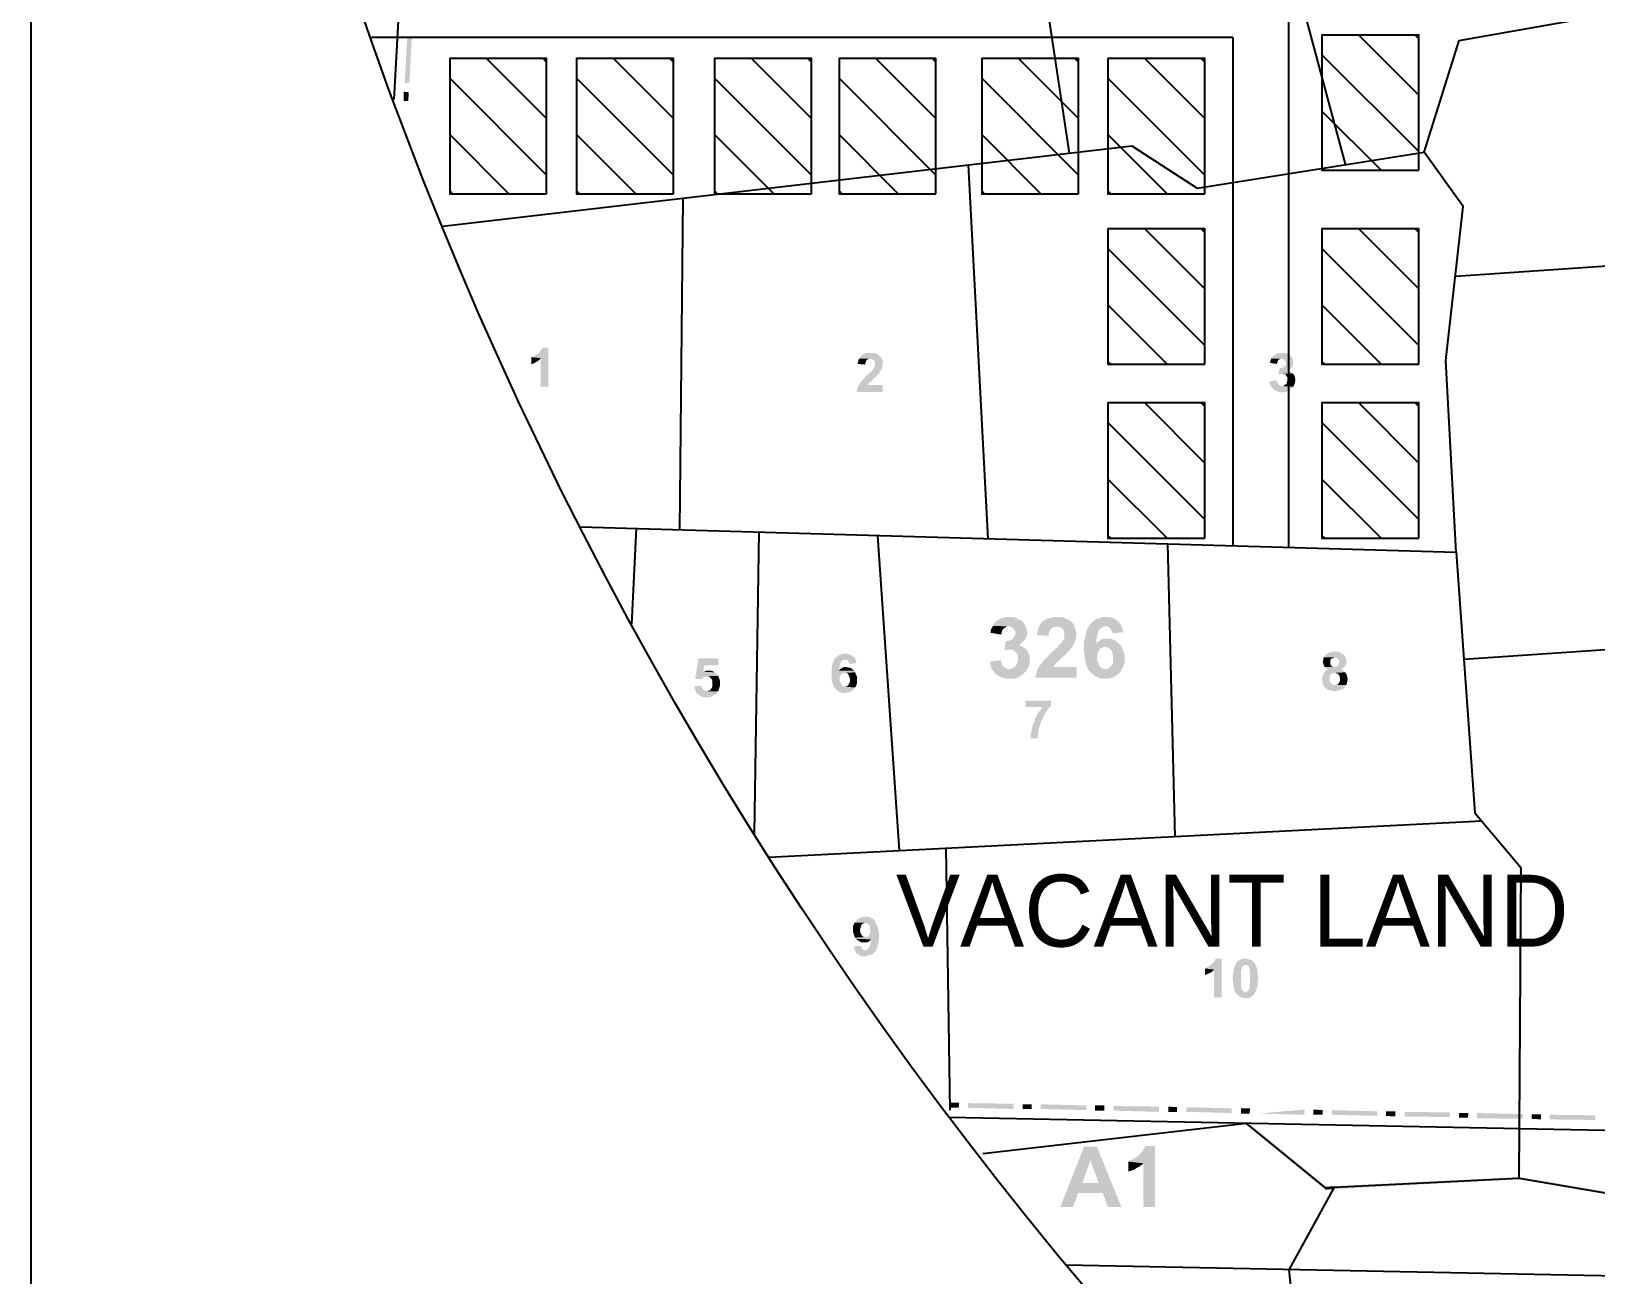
# Model space of a CAD drawing. Header units: metres. Extents: x 297 to 3998, y 336 to 1712.
# Drawn here: x 2798.4 to 2994.3, y 688.9 to 844.6 of the extents above; entities that cross this region are included whole.
import ezdxf

# ---------------------------------------------------------------- set-up
doc = ezdxf.new("R2010")
doc.units = ezdxf.units.M
doc.header["$MEASUREMENT"] = 0
doc.styles.get("Standard").update_dxf_attribs({"font": 'CENSCBK.TTF'})

msp = doc.modelspace()

# ---------------------------------------------------------------- hatches: boundary and pattern name
at = {"linetype": 'Continuous'}
for points in [[(2845.145, 838.172), (2845.727, 838.172), (2845.436, 843.844)], [(2845.727, 838.172), (2845.436, 843.844), (2846.018, 843.844)], [(2845, 835.918), (2845.582, 835.918), (2845, 837.081)], [(2845.582, 835.918), (2845, 837.081), (2845.654, 837.008)], [(2863.123, 804.999), (2862.396, 804.999), (2862.251, 804.781), (2862.178, 804.636), (2862.032, 804.417), (2861.887, 804.272), (2861.669, 804.199), (2861.523, 804.054), (2861.305, 803.908), (2861.16, 803.836), (2861.014, 803.836), (2862.178, 803.69), (2862.178, 800.127), (2863.123, 800.127)], [(2861.014, 803.836), (2861.014, 802.963), (2861.087, 802.963), (2861.378, 803.108), (2861.669, 803.254), (2861.887, 803.399), (2862.105, 803.617), (2862.178, 803.69)], [(2903.469, 804.356), (2903.178, 804.356), (2903.105, 804.356), (2902.959, 804.356), (2902.814, 804.283), (2902.741, 804.283), (2902.596, 804.211), (2902.45, 804.138), (2902.378, 804.065), (2902.378, 803.993), (2902.232, 803.92), (2902.16, 803.847), (2902.087, 803.774), (2902.087, 803.629), (2903.469, 803.629), (2903.541, 803.629), (2903.832, 803.484), (2904.05, 803.265), (2904.05, 803.047), (2904.05, 802.756), (2903.905, 802.538), (2903.759, 802.247), (2903.614, 802.029), (2903.396, 801.884), (2903.105, 801.593), (2902.887, 801.447), (2902.741, 801.229), (2902.523, 801.011), (2902.305, 800.793), (2902.16, 800.575), (2902.014, 800.284), (2901.869, 800.066), (2901.796, 799.775), (2901.796, 799.629), (2901.723, 799.484), (2904.996, 799.484), (2904.996, 800.356), (2903.178, 800.356), (2903.178, 800.429), (2903.25, 800.575), (2903.469, 800.72), (2903.687, 800.938), (2903.905, 801.156), (2904.123, 801.375), (2904.341, 801.593), (2904.559, 801.811), (2904.705, 802.102), (2904.85, 802.32), (2904.923, 802.393), (2904.923, 802.538), (2904.996, 802.829), (2904.996, 803.12), (2904.996, 803.411), (2904.85, 803.702), (2904.705, 803.92), (2904.487, 804.065), (2904.196, 804.283), (2903.905, 804.356), (2903.759, 804.356), (2903.614, 804.356)], [(2902.087, 803.629), (2902.014, 803.556), (2901.941, 803.411), (2901.941, 803.265), (2901.869, 803.12), (2901.869, 802.974), (2902.814, 802.902), (2902.814, 802.974), (2902.887, 803.193), (2902.959, 803.411), (2903.105, 803.556), (2903.323, 803.629), (2903.469, 803.629)], [(2953.647, 803.629), (2953.647, 803.556), (2953.574, 803.411), (2953.574, 803.265), (2953.501, 803.12), (2954.374, 802.974), (2954.447, 803.193), (2954.52, 803.411), (2954.665, 803.556), (2954.81, 803.629), (2954.956, 803.629)], [(2955.029, 804.356), (2954.883, 804.356), (2954.592, 804.356), (2954.229, 804.211), (2953.938, 803.993), (2953.72, 803.774), (2953.647, 803.629), (2954.956, 803.629), (2955.247, 803.556), (2955.392, 803.411), (2955.465, 803.265), (2955.538, 803.047), (2955.465, 802.829), (2955.319, 802.684), (2955.174, 802.538), (2954.883, 802.465), (2954.738, 802.465), (2954.592, 801.738), (2954.665, 801.738), (2954.81, 801.738), (2954.956, 801.738), (2955.101, 801.738), (2956.338, 801.811), (2956.192, 801.884), (2956.119, 801.956), (2956.047, 802.029), (2955.901, 802.102), (2955.756, 802.102), (2955.974, 802.247), (2956.119, 802.393), (2956.265, 802.538), (2956.338, 802.756), (2956.41, 803.12), (2956.41, 803.411), (2956.265, 803.774), (2956.047, 804.065), (2955.683, 804.283), (2955.465, 804.356), (2955.247, 804.356), (2955.174, 804.356)], [(2956.338, 801.811), (2955.101, 801.738), (2955.174, 801.738), (2955.319, 801.738), (2955.465, 801.665), (2955.538, 801.52), (2955.683, 801.302), (2955.683, 801.156), (2955.683, 800.866), (2955.61, 800.647), (2955.61, 800.502), (2955.465, 800.429), (2955.247, 800.284), (2955.174, 800.211), (2955.029, 800.211), (2956.41, 800.138), (2956.483, 800.211), (2956.628, 800.575), (2956.701, 801.011), (2956.628, 801.375), (2956.556, 801.593), (2956.41, 801.738)], [(2954.301, 800.938), (2953.429, 800.793), (2953.429, 800.72), (2953.501, 800.502), (2953.574, 800.284), (2953.72, 800.066), (2953.865, 799.92), (2954.01, 799.775), (2954.229, 799.629), (2954.447, 799.557), (2954.665, 799.484), (2954.883, 799.411), (2955.101, 799.411), (2955.319, 799.484), (2955.538, 799.484), (2955.756, 799.557), (2955.974, 799.702), (2956.119, 799.847), (2956.338, 799.993), (2956.41, 800.138), (2955.029, 800.211), (2954.81, 800.211), (2954.665, 800.356), (2954.52, 800.502), (2954.447, 800.647), (2954.374, 800.793)], [(2918.813, 770.177), (2918.74, 769.959), (2918.595, 769.813), (2918.522, 769.522), (2918.522, 769.304), (2919.831, 769.086), (2919.904, 769.304), (2919.976, 769.595), (2920.122, 769.813), (2920.34, 769.959), (2920.558, 770.104), (2920.776, 770.104)], [(2920.849, 771.268), (2920.704, 771.268), (2920.413, 771.268), (2920.195, 771.195), (2919.904, 771.122), (2919.686, 771.049), (2919.467, 770.904), (2919.249, 770.758), (2919.031, 770.54), (2918.886, 770.322), (2918.813, 770.177), (2920.776, 770.104), (2920.995, 770.104), (2921.14, 770.031), (2921.431, 769.813), (2921.576, 769.595), (2921.649, 769.231), (2921.576, 768.94), (2921.358, 768.65), (2921.285, 768.504), (2921.067, 768.431), (2920.922, 768.359), (2920.704, 768.286), (2920.413, 768.286), (2920.267, 767.122), (2920.34, 767.122), (2920.558, 767.195), (2920.776, 767.195), (2920.922, 767.195), (2922.885, 767.268), (2922.74, 767.413), (2922.376, 767.631), (2922.231, 767.704), (2922.013, 767.777), (2922.085, 767.777), (2922.376, 767.995), (2922.594, 768.213), (2922.813, 768.431), (2922.958, 768.722), (2923.031, 768.94), (2923.104, 769.231), (2923.104, 769.522), (2923.031, 769.74), (2922.958, 770.031), (2922.813, 770.322), (2922.667, 770.54), (2922.449, 770.758), (2922.231, 770.904), (2921.94, 771.049), (2921.649, 771.195), (2921.285, 771.268), (2921.067, 771.268)], [(2926.812, 771.268), (2926.667, 771.268), (2926.376, 771.268), (2926.085, 771.195), (2925.794, 771.122), (2925.576, 771.049), (2925.285, 770.904), (2925.067, 770.758), (2924.849, 770.54), (2924.703, 770.322), (2924.631, 770.104), (2926.812, 770.104), (2927.176, 770.031), (2927.394, 769.959), (2927.612, 769.74), (2927.685, 769.522), (2927.758, 769.231), (2927.758, 768.94), (2927.758, 768.65), (2927.612, 768.359), (2927.467, 768.213), (2927.394, 768.068), (2927.176, 767.85), (2926.958, 767.559), (2926.74, 767.341), (2926.449, 767.122), (2926.231, 766.904), (2925.94, 766.686), (2925.722, 766.395), (2925.503, 766.177), (2925.285, 765.959), (2925.067, 765.668), (2924.849, 765.377), (2924.631, 765.159), (2924.485, 764.868), (2924.34, 764.577), (2924.267, 764.213), (2924.194, 763.923), (2924.122, 763.704), (2929.285, 763.704), (2929.285, 765.013), (2926.376, 765.013), (2926.376, 765.086), (2926.521, 765.232), (2926.667, 765.45), (2926.812, 765.595), (2926.958, 765.741), (2927.176, 765.886), (2927.321, 766.104), (2927.467, 766.25), (2927.685, 766.395), (2927.83, 766.541), (2928.049, 766.759), (2928.194, 766.904), (2928.34, 767.05), (2928.485, 767.268), (2928.63, 767.413), (2928.776, 767.631), (2928.921, 767.85), (2928.994, 768.068), (2929.067, 768.213), (2929.139, 768.359), (2929.212, 768.577), (2929.212, 768.868), (2929.285, 769.086), (2929.285, 769.304), (2929.212, 769.522), (2929.139, 769.74), (2929.067, 769.959), (2928.994, 770.177), (2928.921, 770.395), (2928.776, 770.54), (2928.63, 770.686), (2928.412, 770.831), (2928.194, 770.977), (2927.976, 771.049), (2927.758, 771.195), (2927.54, 771.268), (2927.321, 771.268), (2927.103, 771.268)], [(2924.631, 770.104), (2924.485, 769.959), (2924.485, 769.74), (2924.413, 769.522), (2924.34, 769.304), (2924.34, 769.013), (2925.794, 768.94), (2925.794, 769.086), (2925.867, 769.449), (2926.012, 769.74), (2926.231, 769.959), (2926.594, 770.031), (2926.812, 770.104)], [(2930.885, 770.177), (2930.739, 770.031), (2930.667, 769.886), (2930.594, 769.668), (2930.521, 769.449), (2930.448, 769.159), (2930.376, 768.795), (2930.303, 768.504), (2930.23, 768.14), (2930.23, 767.85), (2930.23, 767.486), (2930.23, 767.122), (2930.23, 766.759), (2930.303, 766.468), (2930.303, 766.104), (2930.376, 765.813), (2930.448, 765.522), (2930.521, 765.232), (2930.594, 765.013), (2930.667, 764.868), (2930.739, 764.723), (2930.958, 764.432), (2931.176, 764.213), (2931.394, 764.068), (2931.612, 763.85), (2931.903, 763.777), (2932.121, 763.632), (2932.412, 763.559), (2932.703, 763.559), (2932.994, 763.559), (2933.212, 763.559), (2933.503, 763.632), (2933.794, 763.704), (2934.085, 763.85), (2934.303, 763.995), (2934.521, 764.141), (2934.739, 764.359), (2934.885, 764.577), (2934.957, 764.723), (2932.921, 764.723), (2932.703, 764.795), (2932.485, 764.868), (2932.267, 765.013), (2932.121, 765.232), (2932.048, 765.45), (2931.903, 765.668), (2931.903, 765.886), (2931.83, 766.177), (2931.83, 766.395), (2931.903, 766.686), (2931.976, 766.904), (2932.121, 767.122), (2932.194, 767.268), (2932.412, 767.413), (2932.63, 767.486), (2932.848, 767.559), (2934.885, 767.631), (2934.812, 767.777), (2934.666, 767.922), (2931.757, 767.995), (2931.757, 768.14), (2931.757, 768.431), (2931.83, 768.722), (2931.903, 769.013), (2931.976, 769.304), (2932.048, 769.522), (2932.194, 769.813), (2932.412, 769.959), (2932.703, 770.104), (2932.921, 770.104)], [(2932.994, 771.268), (2932.921, 771.268), (2932.63, 771.268), (2932.412, 771.268), (2932.121, 771.122), (2931.83, 771.049), (2931.612, 770.904), (2931.394, 770.758), (2931.176, 770.54), (2930.958, 770.322), (2930.885, 770.177), (2932.921, 770.104), (2933.212, 770.104), (2933.43, 769.959), (2933.576, 769.74), (2933.721, 769.522), (2933.794, 769.231), (2935.175, 769.377), (2935.103, 769.595), (2935.03, 769.886), (2934.885, 770.177), (2934.739, 770.468), (2934.521, 770.686), (2934.303, 770.904), (2934.085, 771.049), (2933.794, 771.195), (2933.43, 771.268), (2933.212, 771.268)], [(2933.066, 768.577), (2932.921, 768.577), (2932.63, 768.577), (2932.339, 768.431), (2932.121, 768.286), (2931.903, 768.14), (2931.757, 767.995), (2934.666, 767.922), (2934.521, 767.995), (2934.303, 768.213), (2934.085, 768.359), (2933.794, 768.504), (2933.503, 768.577), (2933.285, 768.577)], [(2900.341, 766.686), (2899.978, 766.686), (2899.614, 766.541), (2899.323, 766.395), (2899.032, 766.104), (2898.96, 766.032), (2900.269, 765.959), (2900.487, 765.886), (2900.632, 765.886), (2900.705, 765.741), (2900.778, 765.595), (2900.851, 765.377), (2901.723, 765.522), (2901.723, 765.668), (2901.65, 765.813), (2901.578, 766.032), (2901.36, 766.322), (2900.996, 766.541), (2900.851, 766.613), (2900.632, 766.686), (2900.487, 766.686)], [(2922.885, 767.268), (2920.922, 767.195), (2921.14, 767.195), (2921.358, 767.122), (2921.504, 767.05), (2921.722, 766.759), (2921.867, 766.613), (2921.94, 766.395), (2921.94, 766.177), (2921.94, 765.959), (2921.94, 765.813), (2921.867, 765.595), (2921.795, 765.377), (2921.722, 765.232), (2921.431, 764.941), (2921.285, 764.868), (2921.067, 764.795), (2920.849, 764.723), (2923.031, 764.65), (2923.104, 764.795), (2923.249, 765.013), (2923.394, 765.304), (2923.394, 765.595), (2923.467, 765.886), (2923.394, 766.177), (2923.394, 766.468), (2923.249, 766.759), (2923.176, 766.977), (2923.031, 767.122)], [(2934.885, 767.631), (2932.848, 767.559), (2933.066, 767.486), (2933.285, 767.413), (2933.503, 767.268), (2933.721, 766.977), (2933.794, 766.686), (2933.866, 766.322), (2933.866, 766.032), (2933.866, 765.668), (2933.794, 765.377), (2933.576, 765.086), (2933.285, 764.868), (2933.139, 764.795), (2932.921, 764.723), (2934.957, 764.723), (2935.03, 764.868), (2935.175, 765.159), (2935.248, 765.45), (2935.321, 765.741), (2935.321, 766.104), (2935.321, 766.395), (2935.248, 766.686), (2935.175, 766.977), (2935.103, 767.268), (2934.957, 767.413)], [(2961.646, 766.977), (2961.501, 766.977), (2961.137, 766.904), (2960.774, 766.759), (2960.555, 766.613), (2960.337, 766.322), (2960.265, 766.25), (2961.646, 766.25), (2961.864, 766.177), (2962.01, 766.032), (2962.155, 765.886), (2962.228, 765.668), (2962.155, 765.45), (2962.083, 765.232), (2961.864, 765.086), (2961.646, 765.013), (2960.41, 765.013), (2960.483, 764.941), (2960.628, 764.795), (2960.701, 764.723), (2960.846, 764.723), (2960.701, 764.65), (2960.555, 764.577), (2960.337, 764.359), (2960.192, 764.141), (2960.119, 763.85), (2960.046, 763.559), (2960.046, 763.341), (2960.119, 763.05), (2960.192, 762.759), (2960.337, 762.541), (2960.483, 762.395), (2960.555, 762.323), (2960.774, 762.177), (2961.065, 762.105), (2961.355, 762.032), (2961.646, 761.959), (2961.937, 762.032), (2962.228, 762.105), (2962.446, 762.177), (2962.737, 762.323), (2962.81, 762.395), (2962.955, 762.614), (2963.028, 762.759), (2961.646, 762.759), (2961.355, 762.832), (2961.137, 762.977), (2960.992, 763.195), (2960.992, 763.414), (2960.992, 763.559), (2960.992, 763.777), (2961.065, 764.068), (2961.283, 764.213), (2961.501, 764.286), (2961.646, 764.286), (2962.955, 764.359), (2962.81, 764.432), (2962.737, 764.504), (2962.664, 764.577), (2962.519, 764.65), (2962.374, 764.723), (2962.519, 764.723), (2962.664, 764.868), (2962.81, 765.013), (2963.028, 765.304), (2963.101, 765.668), (2963.028, 766.032), (2962.883, 766.395), (2962.664, 766.613), (2962.301, 766.831), (2962.083, 766.904), (2961.937, 766.904), (2961.792, 766.977)], [(2960.265, 766.25), (2960.192, 766.104), (2960.192, 765.886), (2960.119, 765.668), (2960.192, 765.45), (2960.265, 765.232), (2960.337, 765.086), (2960.41, 765.013), (2961.646, 765.013), (2961.501, 765.013), (2961.283, 765.086), (2961.137, 765.232), (2961.065, 765.45), (2961.065, 765.595), (2961.065, 765.813), (2961.137, 766.032), (2961.283, 766.104), (2961.501, 766.177), (2961.646, 766.25)], [(2884.415, 766.104), (2881.943, 766.104), (2881.506, 763.559), (2882.234, 763.486), (2882.452, 763.632), (2882.597, 763.777), (2882.743, 763.777), (2882.961, 763.85), (2884.415, 763.923), (2884.197, 764.141), (2884.124, 764.213), (2884.052, 764.286), (2883.906, 764.359), (2882.525, 764.432), (2882.67, 765.232), (2884.415, 765.232)], [(2883.179, 764.577), (2883.034, 764.577), (2882.888, 764.577), (2882.815, 764.504), (2882.525, 764.432), (2883.906, 764.359), (2883.834, 764.432), (2883.688, 764.504), (2883.543, 764.504), (2883.47, 764.577), (2883.324, 764.577)], [(2898.96, 766.032), (2898.887, 765.959), (2898.887, 765.813), (2898.742, 765.522), (2898.669, 765.304), (2898.669, 765.159), (2898.596, 764.941), (2898.596, 764.723), (2898.596, 764.504), (2898.596, 764.286), (2898.596, 763.995), (2898.596, 763.777), (2898.596, 763.559), (2898.596, 763.414), (2898.669, 763.195), (2898.742, 762.977), (2898.814, 762.686), (2898.887, 762.614), (2898.96, 762.468), (2899.178, 762.177), (2899.469, 761.959), (2899.76, 761.814), (2900.123, 761.741), (2900.487, 761.814), (2900.851, 761.886), (2901.214, 762.032), (2901.432, 762.323), (2901.505, 762.395), (2901.578, 762.468), (2900.269, 762.541), (2900.051, 762.614), (2899.832, 762.832), (2899.687, 763.123), (2899.614, 763.414), (2899.614, 763.777), (2899.76, 764.068), (2899.978, 764.213), (2900.269, 764.286), (2901.578, 764.359), (2901.505, 764.432), (2901.432, 764.577), (2899.542, 764.577), (2899.542, 764.723), (2899.614, 765.086), (2899.687, 765.45), (2899.832, 765.741), (2899.978, 765.886), (2900.196, 765.959), (2900.269, 765.959)], [(2900.414, 765.013), (2900.341, 765.013), (2900.123, 765.013), (2899.978, 764.941), (2899.76, 764.795), (2899.614, 764.723), (2899.542, 764.577), (2901.432, 764.577), (2901.36, 764.65), (2901.214, 764.723), (2901.069, 764.868), (2900.851, 764.941), (2900.632, 764.941), (2900.56, 765.013)], [(2901.578, 764.359), (2900.269, 764.286), (2900.56, 764.286), (2900.705, 764.068), (2900.851, 763.777), (2900.923, 763.486), (2900.923, 763.195), (2900.778, 762.904), (2900.632, 762.686), (2900.414, 762.541), (2900.269, 762.541), (2901.578, 762.468), (2901.65, 762.614), (2901.796, 762.977), (2901.796, 763.414), (2901.796, 763.777), (2901.65, 764.141), (2901.578, 764.286)], [(2919.831, 765.886), (2918.377, 765.668), (2918.449, 765.522), (2918.522, 765.159), (2918.667, 764.795), (2918.886, 764.504), (2919.104, 764.213), (2919.322, 763.995), (2919.686, 763.85), (2919.976, 763.704), (2920.34, 763.632), (2920.704, 763.559), (2920.995, 763.559), (2921.358, 763.559), (2921.722, 763.632), (2922.085, 763.777), (2922.376, 763.995), (2922.667, 764.213), (2922.885, 764.432), (2923.031, 764.65), (2920.849, 764.723), (2920.558, 764.795), (2920.267, 764.941), (2920.049, 765.159), (2919.904, 765.45), (2919.831, 765.668)], [(2962.955, 764.359), (2961.646, 764.286), (2961.937, 764.213), (2962.155, 764.068), (2962.228, 763.85), (2962.301, 763.559), (2962.301, 763.268), (2962.155, 763.05), (2962.01, 762.832), (2961.792, 762.759), (2961.646, 762.759), (2963.028, 762.759), (2963.101, 762.832), (2963.173, 763.123), (2963.246, 763.486), (2963.173, 763.85), (2963.101, 764.141), (2963.028, 764.213)], [(2882.306, 762.686), (2881.434, 762.614), (2881.434, 762.468), (2881.434, 762.25), (2881.579, 762.032), (2881.652, 761.814), (2881.797, 761.668), (2882.015, 761.523), (2882.161, 761.377), (2882.379, 761.305), (2882.597, 761.232), (2882.888, 761.232), (2883.106, 761.232), (2883.324, 761.232), (2883.543, 761.305), (2883.761, 761.45), (2883.979, 761.523), (2884.124, 761.668), (2884.27, 761.886), (2884.343, 761.959), (2882.961, 761.959), (2882.815, 762.032), (2882.597, 762.105), (2882.525, 762.177), (2882.379, 762.395), (2882.306, 762.541)], [(2884.415, 763.923), (2882.961, 763.85), (2883.034, 763.85), (2883.324, 763.777), (2883.543, 763.559), (2883.688, 763.268), (2883.688, 762.904), (2883.688, 762.614), (2883.543, 762.323), (2883.397, 762.105), (2883.106, 762.032), (2882.961, 761.959), (2884.343, 761.959), (2884.415, 762.032), (2884.488, 762.25), (2884.561, 762.468), (2884.633, 762.686), (2884.633, 762.832), (2884.633, 763.05), (2884.633, 763.268), (2884.561, 763.486), (2884.488, 763.704), (2884.415, 763.777)], [(2926.085, 760.796), (2922.885, 760.796), (2922.885, 759.996), (2924.994, 759.996), (2924.922, 759.85), (2924.776, 759.632), (2924.631, 759.487), (2924.485, 759.268), (2924.34, 759.05), (2924.267, 758.832), (2924.122, 758.614), (2924.049, 758.323), (2923.976, 758.105), (2923.831, 757.887), (2923.758, 757.596), (2923.685, 757.378), (2923.685, 757.159), (2923.613, 756.869), (2923.54, 756.65), (2923.54, 756.432), (2923.54, 756.141), (2923.54, 756.069), (2924.413, 756.069), (2924.413, 756.141), (2924.413, 756.432), (2924.485, 756.65), (2924.485, 756.941), (2924.558, 757.232), (2924.631, 757.45), (2924.703, 757.741), (2924.776, 757.959), (2924.849, 758.25), (2924.994, 758.468), (2925.067, 758.687), (2925.212, 758.977), (2925.358, 759.196), (2925.503, 759.414), (2925.649, 759.632), (2925.794, 759.85), (2926.012, 760.068), (2926.085, 760.141)], [(2984.772, 739.924), (2984.845, 701.018), (2984.554, 701.018)], [(2985.063, 739.924), (2984.772, 739.924), (2984.845, 701.018)], [(2901.505, 733.019), (2901.433, 732.874), (2901.36, 732.728), (2901.287, 732.51), (2901.287, 732.292), (2901.287, 732.074), (2901.287, 731.855), (2901.36, 731.637), (2901.433, 731.419), (2901.505, 731.274), (2901.505, 731.128), (2902.814, 731.201), (2902.523, 731.274), (2902.378, 731.419), (2902.232, 731.71), (2902.16, 732.074), (2902.232, 732.364), (2902.305, 732.655), (2902.451, 732.874), (2902.669, 732.946), (2902.814, 733.019)], [(2902.814, 733.746), (2902.742, 733.746), (2902.451, 733.673), (2902.087, 733.601), (2901.796, 733.383), (2901.578, 733.092), (2901.505, 733.019), (2902.814, 733.019), (2903.105, 732.874), (2903.323, 732.728), (2903.396, 732.437), (2903.469, 732.074), (2903.469, 731.783), (2903.323, 731.492), (2903.178, 731.274), (2902.814, 731.201), (2901.505, 731.128), (2901.651, 731.055), (2901.723, 730.983), (2903.541, 730.91), (2903.541, 730.837), (2903.541, 730.619), (2903.541, 730.474), (2903.396, 730.11), (2903.323, 729.892), (2903.251, 729.746), (2903.105, 729.674), (2902.96, 729.601), (2902.814, 729.528), (2904.123, 729.456), (2904.196, 729.601), (2904.269, 729.819), (2904.341, 730.037), (2904.414, 730.328), (2904.487, 730.619), (2904.56, 730.983), (2904.56, 731.274), (2904.56, 731.637), (2904.487, 732.001), (2904.414, 732.292), (2904.341, 732.583), (2904.196, 732.874), (2904.051, 733.164), (2903.905, 733.383), (2903.687, 733.528), (2903.396, 733.673), (2903.105, 733.746), (2902.96, 733.746)], [(2901.723, 730.983), (2901.723, 730.91), (2901.942, 730.765), (2902.16, 730.619), (2902.378, 730.546), (2902.596, 730.546), (2902.814, 730.546), (2903.105, 730.546), (2903.323, 730.692), (2903.469, 730.837), (2903.541, 730.91)], [(2902.305, 730.11), (2901.36, 730.037), (2901.433, 729.892), (2901.433, 729.674), (2901.578, 729.456), (2901.651, 729.237), (2901.796, 729.092), (2902.16, 728.874), (2902.523, 728.801), (2902.742, 728.801), (2902.96, 728.801), (2903.178, 728.874), (2903.396, 728.947), (2903.541, 729.019), (2903.76, 729.092), (2903.905, 729.237), (2904.051, 729.383), (2904.123, 729.456), (2902.814, 729.528), (2902.523, 729.601), (2902.378, 729.819), (2902.305, 729.965)], [(2947.465, 728.507), (2946.738, 728.507), (2946.666, 728.434), (2946.593, 728.216), (2946.447, 728.071), (2946.375, 727.925), (2946.156, 727.78), (2946.011, 727.634), (2945.866, 727.489), (2945.647, 727.416), (2945.429, 727.343), (2945.357, 727.271), (2946.52, 727.125), (2946.52, 723.634), (2947.465, 723.634)], [(2945.357, 727.271), (2945.357, 726.398), (2945.429, 726.471), (2945.647, 726.543), (2945.938, 726.689), (2946.229, 726.834), (2946.447, 727.052), (2946.52, 727.125)], [(2950.447, 728.507), (2950.229, 728.507), (2949.938, 728.434), (2949.72, 728.289), (2949.502, 728.216), (2949.356, 727.998), (2949.211, 727.852), (2949.138, 727.634), (2949.065, 727.416), (2948.993, 727.125), (2948.92, 726.907), (2948.92, 726.616), (2948.847, 726.398), (2948.847, 726.107), (2948.847, 725.889), (2948.847, 725.598), (2948.92, 725.38), (2948.92, 725.162), (2948.92, 725.016), (2948.993, 724.871), (2948.993, 724.653), (2949.065, 724.434), (2949.211, 724.216), (2949.356, 724.071), (2949.502, 723.925), (2949.647, 723.78), (2949.793, 723.707), (2950.011, 723.634), (2950.229, 723.562), (2950.447, 723.562), (2950.665, 723.562), (2950.883, 723.562), (2951.029, 723.634), (2951.247, 723.78), (2951.392, 723.925), (2951.611, 724.071), (2951.611, 724.144), (2951.683, 724.289), (2950.447, 724.289), (2950.374, 724.289), (2950.229, 724.362), (2950.011, 724.58), (2949.938, 724.871), (2949.865, 725.016), (2949.865, 725.307), (2949.865, 725.671), (2949.865, 726.18), (2949.865, 726.616), (2949.865, 726.98), (2949.865, 727.052), (2949.938, 727.125), (2950.011, 727.416), (2950.229, 727.634), (2950.302, 727.707), (2950.447, 727.707), (2951.683, 727.707), (2951.683, 727.852), (2951.465, 728.071), (2951.247, 728.289), (2951.029, 728.361), (2950.738, 728.434), (2950.593, 728.507)], [(2951.683, 727.707), (2950.447, 727.707), (2950.52, 727.707), (2950.593, 727.707), (2950.738, 727.634), (2950.811, 727.561), (2950.883, 727.489), (2950.883, 727.343), (2950.956, 727.198), (2950.956, 727.125), (2950.956, 727.052), (2951.029, 726.907), (2951.029, 726.689), (2951.029, 726.543), (2951.029, 726.398), (2951.029, 725.816), (2951.029, 725.671), (2951.029, 725.453), (2951.029, 725.307), (2950.956, 725.016), (2950.956, 724.798), (2950.883, 724.653), (2950.811, 724.507), (2950.665, 724.362), (2950.593, 724.362), (2950.447, 724.289), (2951.683, 724.289), (2951.756, 724.362), (2951.829, 724.725), (2951.974, 725.089), (2951.974, 725.307), (2951.974, 725.525), (2951.974, 725.743), (2952.047, 725.962), (2952.047, 726.18), (2951.974, 726.398), (2951.974, 726.616), (2951.974, 726.762), (2951.902, 727.198), (2951.829, 727.489), (2951.756, 727.634)], [(2914.522, 709.817), (2914.595, 710.472), (2913.431, 709.817)], [(2914.595, 710.472), (2913.431, 709.817), (2913.431, 710.472)], [(2921.431, 710.326), (2915.686, 709.817), (2915.686, 710.399)], [(2921.358, 709.672), (2921.431, 710.326), (2915.686, 709.817)], [(2923.685, 709.672), (2923.685, 710.254), (2922.522, 709.672)], [(2923.685, 710.254), (2922.522, 709.672), (2922.522, 710.254)], [(2930.521, 710.108), (2924.776, 709.672), (2924.776, 710.254)], [(2930.521, 709.526), (2930.521, 710.108), (2924.776, 709.672)], [(2932.776, 709.454), (2932.776, 710.108), (2931.612, 709.454)], [(2932.776, 710.108), (2931.612, 709.454), (2931.612, 710.108)], [(2939.611, 709.963), (2933.939, 709.454), (2933.939, 710.035)], [(2939.611, 709.308), (2939.611, 709.963), (2933.939, 709.454)], [(2941.866, 709.89), (2940.775, 709.308), (2940.775, 709.963)], [(2941.866, 709.308), (2941.866, 709.89), (2940.775, 709.308)], [(2948.702, 709.745), (2943.029, 709.308), (2943.029, 709.89)], [(2948.702, 709.163), (2948.702, 709.745), (2943.029, 709.308)], [(2950.956, 709.09), (2951.029, 709.745), (2949.865, 709.09)], [(2951.029, 709.745), (2949.865, 709.09), (2949.865, 709.745)], [(2957.792, 708.945), (2957.865, 709.599), (2952.12, 709.09)], [(2960.119, 709.526), (2958.956, 708.945), (2958.956, 709.599)], [(2960.119, 708.945), (2960.119, 709.526), (2958.956, 708.945)], [(2966.955, 709.381), (2961.283, 708.945), (2961.283, 709.526)], [(2966.955, 708.799), (2966.955, 709.381), (2961.283, 708.945)], [(2969.209, 708.726), (2969.209, 709.381), (2968.046, 708.799)], [(2969.209, 709.381), (2968.046, 708.799), (2968.046, 709.381)], [(2960.555, 699.927), (2950.593, 707.708), (2950.665, 708.072)], [(2960.41, 699.563), (2960.555, 699.927), (2950.593, 707.708)], [(2976.045, 709.235), (2970.373, 708.726), (2970.373, 709.308)], [(2976.045, 708.654), (2976.045, 709.235), (2970.373, 708.726)], [(2978.3, 708.581), (2978.372, 709.163), (2977.209, 708.581)], [(2978.372, 709.163), (2977.209, 708.581), (2977.209, 709.163)], [(2985.208, 709.017), (2979.463, 708.508), (2979.463, 709.163)], [(2985.136, 708.436), (2985.208, 709.017), (2979.463, 708.508)], [(2987.463, 708.363), (2987.463, 709.017), (2986.299, 708.436)], [(2987.463, 709.017), (2986.299, 708.436), (2986.299, 709.017)], [(2994.299, 708.872), (2988.554, 708.363), (2988.554, 708.945)], [(2994.226, 708.29), (2994.299, 708.872), (2988.554, 708.363)], [(2931.834, 704.966), (2930.234, 704.966), (2927.252, 697.403), (2928.852, 697.403), (2929.506, 699.148), (2932.561, 699.148), (2930.016, 700.385), (2931.034, 703.221)], [(2931.834, 704.966), (2931.034, 703.221), (2932.052, 700.385), (2930.016, 700.385), (2932.561, 699.148), (2933.215, 697.403), (2934.888, 697.403)], [(2939.106, 705.039), (2937.87, 705.039), (2937.87, 704.893), (2937.724, 704.675), (2937.579, 704.384), (2937.288, 704.093), (2937.07, 703.875), (2936.779, 703.657), (2936.488, 703.439), (2936.197, 703.293), (2935.906, 703.148), (2935.761, 703.075), (2937.651, 702.857), (2937.651, 697.403), (2939.106, 697.403)], [(2935.761, 703.075), (2935.761, 701.766), (2935.833, 701.839), (2936.051, 701.912), (2936.27, 701.984), (2936.488, 702.057), (2936.706, 702.203), (2936.924, 702.348), (2937.142, 702.421), (2937.288, 702.566), (2937.506, 702.712), (2937.651, 702.857)], [(2961.574, 699.636), (2961.574, 700), (2960.41, 699.563)], [(2961.574, 700), (2960.41, 699.563), (2960.555, 699.927)], [(2961.574, 700), (2961.574, 699.636), (2984.699, 701.163)], [(2961.574, 699.636), (2984.699, 701.163), (2984.699, 700.872)], [(2984.699, 701.163), (2984.699, 700.872), (3040.186, 691.709)], [(2984.699, 700.872), (3040.186, 691.709), (3040.114, 691.419)]]:
    msp.add_hatch(color=0, dxfattribs=at).paths.add_polyline_path(points)
h = msp.add_hatch()
h.set_pattern_fill('ANSI31', color=2, scale=40, angle=270, style=0)
h.set_pattern_definition([(315, (2263.8187, 6699.7915), (3.535534, 3.535534), [])])
h.paths.add_polyline_path([(2972.163, 844.172), (2960.023, 844.172), (2960.023, 827.231), (2972.163, 827.231)])
h = msp.add_hatch()
h.set_pattern_fill('ANSI31', color=2, scale=40, angle=270, style=0)
h.set_pattern_definition([(315, (2154.571, 6696.861), (3.535534, 3.535534), [])])
h.paths.add_polyline_path([(2862.916, 841.241), (2850.775, 841.241), (2850.775, 824.3), (2862.916, 824.3)])
h = msp.add_hatch()
h.set_pattern_fill('ANSI31', color=2, scale=40, angle=270, style=0)
h.set_pattern_definition([(315, (2170.4697, 6696.861), (3.535534, 3.535534), [])])
h.paths.add_polyline_path([(2878.814, 841.241), (2866.674, 841.241), (2866.674, 824.3), (2878.814, 824.3)])
h = msp.add_hatch()
h.set_pattern_fill('ANSI31', color=2, scale=40, angle=270, style=0)
h.set_pattern_definition([(315, (2187.736, 6696.861), (3.535534, 3.535534), [])])
h.paths.add_polyline_path([(2896.081, 841.241), (2883.94, 841.241), (2883.94, 824.3), (2896.081, 824.3)])
h = msp.add_hatch()
h.set_pattern_fill('ANSI31', color=2, scale=40, angle=270, style=0)
h.set_pattern_definition([(315, (2203.3356, 6696.861), (3.535534, 3.535534), [])])
h.paths.add_polyline_path([(2911.68, 841.241), (2899.54, 841.241), (2899.54, 824.3), (2911.68, 824.3)])
h = msp.add_hatch()
h.set_pattern_fill('ANSI31', color=2, scale=40, angle=270, style=0)
h.set_pattern_definition([(315, (2221.2004, 6696.861), (3.535534, 3.535534), [])])
h.paths.add_polyline_path([(2929.545, 841.241), (2917.405, 841.241), (2917.405, 824.3), (2929.545, 824.3)])
h = msp.add_hatch()
h.set_pattern_fill('ANSI31', color=2, scale=40, angle=270, style=0)
h.set_pattern_definition([(315, (2237.0137, 6696.861), (3.535534, 3.535534), [])])
h.paths.add_polyline_path([(2945.358, 841.241), (2933.218, 841.241), (2933.218, 824.3), (2945.358, 824.3)])
h = msp.add_hatch()
h.set_pattern_fill('ANSI31', color=2, scale=40, angle=270, style=0)
h.set_pattern_definition([(315, (2237.0137, 6675.517), (3.535534, 3.535534), [])])
h.paths.add_polyline_path([(2945.358, 819.897), (2933.218, 819.897), (2933.218, 802.956), (2945.358, 802.956)])
h = msp.add_hatch()
h.set_pattern_fill('ANSI31', color=2, scale=40, angle=270, style=0)
h.set_pattern_definition([(315, (2263.8187, 6675.517), (3.535534, 3.535534), [])])
h.paths.add_polyline_path([(2972.163, 819.897), (2960.023, 819.897), (2960.023, 802.956), (2972.163, 802.956)])
h = msp.add_hatch()
h.set_pattern_fill('ANSI31', color=2, scale=40, angle=270, style=0)
h.set_pattern_definition([(315, (2237.0137, 6653.712), (3.535534, 3.535534), [])])
h.paths.add_polyline_path([(2945.358, 798.092), (2933.218, 798.092), (2933.218, 781.151), (2945.358, 781.151)])
h = msp.add_hatch()
h.set_pattern_fill('ANSI31', color=2, scale=40, angle=270, style=0)
h.set_pattern_definition([(315, (2263.8187, 6653.712), (3.535534, 3.535534), [])])
h.paths.add_polyline_path([(2972.163, 798.092), (2960.023, 798.092), (2960.023, 781.151), (2972.163, 781.151)])

# ---------------------------------------------------------------- linework, layer by layer
at = {"color": 0, "linetype": 'Continuous'}
for p, q in [((2977.209, 843.481), (3013.497, 849.88)), ((2972.846, 829.518), (2977.209, 843.481)), ((2849.931, 820.233), (2936.194, 830.318)), ((2936.194, 830.318), (2944.411, 825.009)), ((2944.411, 825.009), (2972.846, 829.518))]:
    msp.add_line(p, q, dxfattribs=at)
at = {"color": 2}
msp.add_line((2948.844, 843.853), (2840.969, 843.853), dxfattribs=at)
at = {"color": 7}
msp.add_lwpolyline([(3998.036, 499.936), (2798.366, 499.936), (2798.366, 1561.819), (3998.036, 1561.819)], close=True, dxfattribs=at)
at = {"color": 0, "linetype": 'Continuous'}
for points in [[(2857.653, 1127.025), (2849.509, 940.42), (2843.767, 836.081)], [(2928.412, 829.373), (2920.195, 883.914), (2909.577, 914.967)], [(2962.955, 827.991), (2952.701, 866.243), (2955.319, 891.405), (2965.137, 896.568), (2963.028, 911.694)], [(2976.773, 813.956), (3031.823, 817.737), (3032.841, 844.281)], [(2976.845, 779.412), (2975.536, 803.411), (2977.718, 822.682), (2972.846, 829.518)], [(2918.231, 781.085), (2915.759, 827.918)], [(2879.979, 823.7), (2879.543, 782.249)], [(3031.823, 817.737), (3034.15, 769.813), (2977.791, 765.959)], [(2867.168, 782.581), (2940.702, 780.431), (2976.845, 779.412), (2979.172, 746.76), (2984.917, 739.924), (2984.699, 701.018), (3040.186, 691.564), (3055.676, 692.8), (3065.057, 689.164), (3066.73, 680.292), (3092.11, 672.22), (3114.872, 671.711)], [(2873.592, 770.376), (2874.161, 782.394)], [(2889.506, 781.958), (2888.9, 744.172)], [(2907.105, 742.033), (2904.414, 781.449)], [(2941.648, 743.779), (2940.702, 780.431)], [(2890.757, 741.226), (2980.045, 745.742)], [(2912.922, 742.324), (2913.415, 709.507)], [(3367.873, 699.563), (2913.347, 708.606)], [(2961.574, 699.854), (2960.483, 699.782), (2950.593, 707.854), (2917.561, 704.032)], [(2959.392, 656.075), (2955.901, 689.528), (2961.574, 699.854), (2984.699, 701.018)], [(3510.262, 678.51), (2927.959, 690.123)]]:
    msp.add_lwpolyline(points, dxfattribs=at)
at = {"color": 2}
for points in [[(2991.455, 907), (2976.86, 876.192), (2955.844, 870.61), (2955.844, 780.004)], [(2948.844, 843.853), (2948.844, 780.201)]]:
    msp.add_lwpolyline(points, dxfattribs=at)
for points in [[(2972.163, 827.231), (2972.163, 844.172), (2960.023, 844.172), (2960.023, 827.231)], [(2862.916, 824.3), (2862.916, 841.241), (2850.775, 841.241), (2850.775, 824.3)], [(2878.814, 824.3), (2878.814, 841.241), (2866.674, 841.241), (2866.674, 824.3)], [(2896.081, 824.3), (2896.081, 841.241), (2883.94, 841.241), (2883.94, 824.3)], [(2911.68, 824.3), (2911.68, 841.241), (2899.54, 841.241), (2899.54, 824.3)], [(2929.545, 824.3), (2929.545, 841.241), (2917.405, 841.241), (2917.405, 824.3)], [(2945.358, 824.3), (2945.358, 841.241), (2933.218, 841.241), (2933.218, 824.3)], [(2945.358, 802.956), (2945.358, 819.897), (2933.218, 819.897), (2933.218, 802.956)], [(2972.163, 802.956), (2972.163, 819.897), (2960.023, 819.897), (2960.023, 802.956)], [(2945.358, 781.151), (2945.358, 798.092), (2933.218, 798.092), (2933.218, 781.151)], [(2972.163, 781.151), (2972.163, 798.092), (2960.023, 798.092), (2960.023, 781.151)]]:
    msp.add_lwpolyline(points, close=True, dxfattribs=at)
at = {"color": 1, "linetype": 'ByBlock'}
msp.add_circle((3312.782, 1009.358), 500, dxfattribs=at)

# ---------------------------------------------------------------- texts
at = {"color": 2, "linetype": 'Continuous'}
msp.add_text('VACANT LAND ', height=9, dxfattribs=at).set_placement((2906.671, 730.005))

doc.saveas('drawing.dxf')
